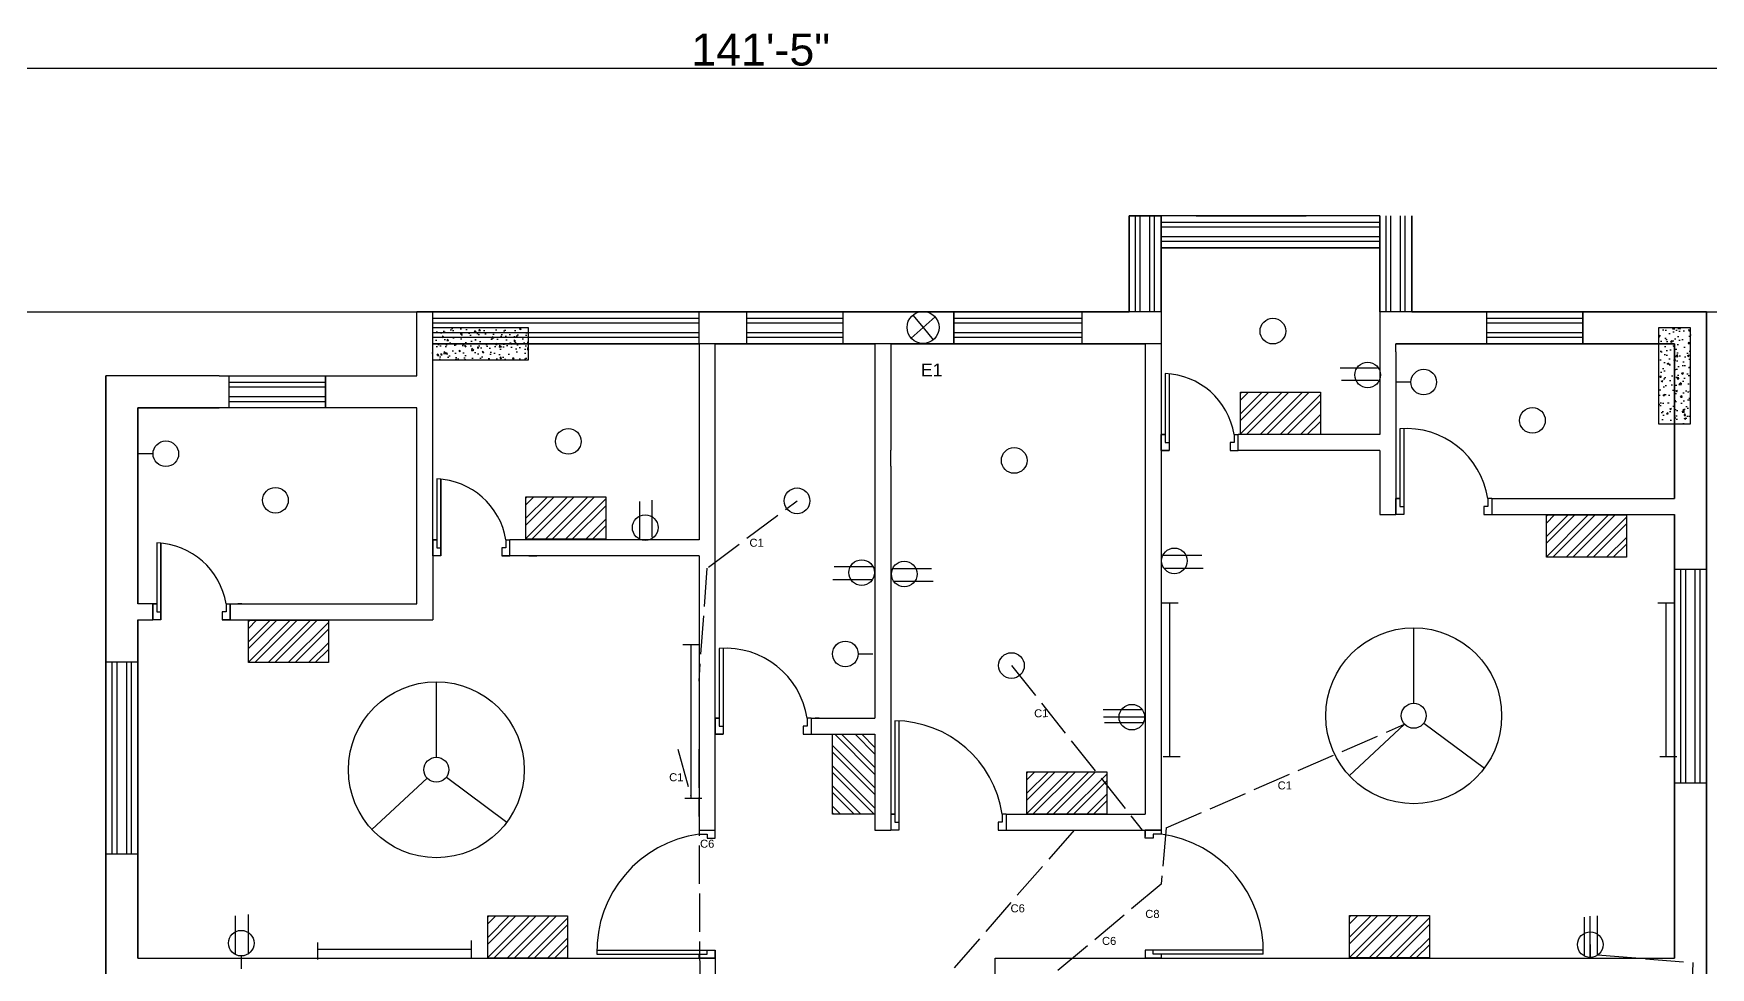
# Model space of a CAD drawing. Header units: millimetres. Extents: x 10978 to 12723, y 1038 to 2531.
# Drawn here: x 11600 to 12124, y 2239 to 2531 of the extents above; entities that cross this region are included whole.
import ezdxf

# ---------------------------------------------------------------- set-up
doc = ezdxf.new("R2010")
doc.units = ezdxf.units.MM
doc.linetypes.add('ACAD_ISO02W100', pattern=[15, 12, -3])
for name, color, linetype in [('doors', 6, 'Continuous'), ('emconduit', 1, 'ACAD_ISO02W100'), ('fittinglablem', 7, 'Continuous'), ('fittings', 7, 'Continuous'), ('windows', 40, 'Continuous')]:
    doc.layers.add(name, color=color, linetype=linetype)
doc.styles.get("Standard").update_dxf_attribs({"font": 'arial.ttf', "height": 4})
doc.dimstyles.new('dim', dxfattribs={"dimtxt": 16, "dimasz": 2.5, "dimexe": 1.25, "dimexo": 0.625, "dimtad": 1, "dimlunit": 4, "dimtxsty": 'Standard', "dimcen": 2.5, "dimadec": 0, "dimazin": 0, "dimtfac": 1, "dimtmove": 0, "dimatfit": 3, "dimfxl": 1, "dimarcsym": 0})

# ---------------------------------------------------------------- blocks, each defined once
blk = doc.blocks.new('*D67')
at = {"color": 0, "lineweight": -2, "transparency": 16777216}
for p, q in [((10978.41, 2444.87), (10978.41, 2521.59)), ((10980.91, 2520.34), (12673.01, 2520.34)), ((12675.51, 2444.87), (12675.51, 2521.59))]:
    blk.add_line(p, q, dxfattribs=at)
at = {"color": 0, "transparency": 16777216}
for points in [[(10980.91, 2520.75), (10980.91, 2519.92), (10978.41, 2520.34)], [(12673.01, 2520.75), (12673.01, 2519.92), (12675.51, 2520.34)]]:
    blk.add_solid(points, dxfattribs=at)
at = {"color": 0, "transparency": 16777216, "insert": (11826.96, 2526.07), "char_height": 4, "attachment_point": 5}
blk.add_mtext('{\\H2.5x;141\'-5"}', dxfattribs=at)

msp = doc.modelspace()

# ---------------------------------------------------------------- hatches: boundary and pattern name
h = msp.add_hatch()
h.set_pattern_fill('AR-CONC', color=256, scale=0.03, angle=-90)
h.set_pattern_definition([(320, (5996.1687, 287.845), (-0.4781726, -5.46554), [0.5715, -6.2865]), (265, (5996.1687, 287.845), (5.7317054, 1.0573026), [0.4572, -5.0292175]), (10.45144, (5996.129, 287.3896), (5.2535326, -4.4082374), [0.4857003, -5.3427073]), (316.1842, (5997.6927, 287.845), (-1.26127, -8.132371), [0.85725, -9.42975]), (6.63556, (5997.5875, 287.167), (7.422784, -7.122124), [0.728551, -8.014068]), (261.18415, (5997.693, 287.845), (7.422784, -7.122124), [0.685799, -7.543792]), (291, (5997.3117, 287.083), (-3.067956, -4.5484317), [0.5715, -6.2865]), (236, (5997.3117, 287.083), (5.525639, -1.854061), [0.4572, -5.0292]), (341.451445, (5997.056, 286.704), (2.457683, -6.4024926), [0.4857003, -5.342698]), (307.5, (5996.1687, 287.845), (2.53665117, -0.0926581), [0, -4.96824, 0, -5.1054, 0, -5.04825]), (277.5, (5996.1687, 287.845), (3.0054172, -2.0045899), [0, -2.91084, 0, -4.85394, 0, -1.92405]), (237.5, (5996.1687, 289.5444), (-0.1718623, -4.06771786), [0, -1.905, 0, -5.9436, 0, -7.8867]), (227.5, (5996.1687, 290.3064), (0.7627947, -4.4438754), [0, -2.4765, 0, -3.94716, 0, -5.6007])])
h.paths.add_polyline_path([(11724.413, 2439.186), (11724.413, 2429.186), (11754.413, 2429.186), (11754.413, 2439.186)])
h = msp.add_hatch()
h.set_pattern_fill('AR-CONC', color=256, scale=0.03)
h.set_pattern_definition([(50, (14258.753, -3318.9968), (5.46554, -0.4781726), [0.5715, -6.2865]), (355, (14258.753, -3318.997), (-1.0573026, 5.7317054), [0.4572, -5.0292175]), (100.45144, (14259.2085, -3319.0366), (4.4082374, 5.2535326), [0.4857003, -5.3427073]), (46.1842, (14258.753, -3317.473), (8.132371, -1.26127), [0.85725, -9.42975]), (96.63556, (14259.431, -3317.578), (7.122124, 7.422784), [0.728551, -8.014068]), (351.18415, (14258.753, -3317.473), (7.122124, 7.422784), [0.685799, -7.543792]), (21, (14259.515, -3317.8538), (4.5484317, -3.067956), [0.5715, -6.2865]), (326, (14259.515, -3317.854), (1.854061, 5.525639), [0.4572, -5.0292]), (71.451445, (14259.894, -3318.1094), (6.4024926, 2.457683), [0.4857003, -5.342698]), (37.5, (14258.753, -3318.9968), (0.0926581, 2.53665117), [0, -4.96824, 0, -5.1054, 0, -5.04825]), (7.5, (14258.753, -3318.9968), (2.0045899, 3.0054172), [0, -2.91084, 0, -4.85394, 0, -1.92405]), (327.5, (14257.0537, -3318.9968), (4.06771786, -0.1718623), [0, -1.905, 0, -5.9436, 0, -7.8867]), (317.5, (14256.2917, -3318.9968), (4.4438754, 0.7627947), [0, -2.4765, 0, -3.94716, 0, -5.6007])])
h.paths.add_polyline_path([(12107.412, 2409.248), (12117.412, 2409.248), (12117.412, 2439.248), (12107.412, 2439.248)])
at = {"layer": 'fittings'}
h = msp.add_hatch(dxfattribs=at)
h.set_pattern_fill('ANSI32', color=256, scale=0.468168)
h.set_pattern_definition([(45, (10596.8418, 1890.0626), (-3.1532, 3.1532), []), (45, (10598.944, 1890.0626), (-3.1532, 3.1532), [])])
h.paths.add_polyline_path([(11976.835, 2419.12), (11976.835, 2405.891), (12001.785, 2405.891), (12001.785, 2419.12)])
h = msp.add_hatch(dxfattribs=at)
h.set_pattern_fill('ANSI32', color=256, scale=0.468168)
h.set_pattern_definition([(45, (10373.5877, 1857.4025), (-3.1532, 3.1532), []), (45, (10375.69, 1857.4025), (-3.1532, 3.1532), [])])
h.paths.add_polyline_path([(11753.58, 2386.459), (11753.58, 2373.231), (11778.531, 2373.231), (11778.531, 2386.459)])
h = msp.add_hatch(dxfattribs=at)
h.set_pattern_fill('ANSI32', color=256, scale=0.468168)
h.set_pattern_definition([(45, (10692.4496, 1851.7207), (-3.1532, 3.1532), []), (45, (10694.5517, 1851.7207), (-3.1532, 3.1532), [])])
h.paths.add_polyline_path([(12072.442, 2380.778), (12072.442, 2367.549), (12097.393, 2367.549), (12097.393, 2380.778)])
h = msp.add_hatch(dxfattribs=at)
h.set_pattern_fill('ANSI32', color=256, scale=0.468168)
h.set_pattern_definition([(45, (10286.975, 1818.8), (-3.1532, 3.1532), []), (45, (10289.077, 1818.8), (-3.1532, 3.1532), [])])
h.paths.add_polyline_path([(11666.968, 2347.857), (11666.968, 2334.629), (11691.918, 2334.629), (11691.918, 2347.857)])
h = msp.add_hatch(dxfattribs=at)
h.set_pattern_fill('ANSI32', color=256, scale=0.468168, angle=90)
h.set_pattern_definition([(135, (12378.4537, 907.31), (-3.1532, -3.1532), []), (135, (12378.4537, 909.4123), (-3.1532, -3.1532), [])])
h.paths.add_polyline_path([(11849.397, 2287.303), (11862.625, 2287.303), (11862.625, 2312.253), (11849.397, 2312.253)])
h = msp.add_hatch(dxfattribs=at)
h.set_pattern_fill('ANSI32', color=256, scale=0.468168)
h.set_pattern_definition([(45, (10530.107, 1771.4905), (-3.1532, 3.1532), []), (45, (10532.209, 1771.4905), (-3.1532, 3.1532), [])])
h.paths.add_polyline_path([(11910.1, 2300.547), (11910.1, 2287.319), (11935.05, 2287.319), (11935.05, 2300.547)])
h = msp.add_hatch(dxfattribs=at)
h.set_pattern_fill('ANSI32', color=256, scale=0.468168)
h.set_pattern_definition([(45, (10361.679, 1726.477), (-3.1532, 3.1532), []), (45, (10363.781, 1726.477), (-3.1532, 3.1532), [])])
h.paths.add_polyline_path([(11741.672, 2255.534), (11741.672, 2242.306), (11766.622, 2242.306), (11766.622, 2255.534)])
h = msp.add_hatch(dxfattribs=at)
h.set_pattern_fill('ANSI32', color=256, scale=0.468168)
h.set_pattern_definition([(45, (10630.923, 1726.55), (-3.1532, 3.1532), []), (45, (10633.025, 1726.55), (-3.1532, 3.1532), [])])
h.paths.add_polyline_path([(12010.916, 2255.607), (12010.916, 2242.379), (12035.866, 2242.379), (12035.866, 2255.607)])

# ---------------------------------------------------------------- linework, layer by layer
for p, q in [((11952.013, 2474.248), (11942.013, 2474.248)), ((11942.013, 2464.248), (11942.013, 2474.248)), ((11952.013, 2474.248), (11942.013, 2474.248)), ((11952.013, 2444.248), (11952.013, 2474.248)), ((12030.319, 2444.248), (12030.319, 2474.248)), ((11942.013, 2444.248), (11942.013, 2464.248)), ((11942.013, 2444.248), (11942.013, 2464.248)), ((11952.013, 2444.248), (11952.013, 2464.248)), ((12020.319, 2444.248), (12020.319, 2464.248)), ((11381.319, 2444.248), (11942.013, 2444.248)), ((11719.504, 2424.248), (11719.504, 2444.248)), ((11724.504, 2444.248), (11719.504, 2444.248)), ((11952.013, 2444.248), (11952.013, 2431.748)), ((12020.319, 2444.248), (12020.319, 2434.248)), ((12030.319, 2444.248), (12675.505, 2444.248)), ((12122.412, 2444.248), (12030.319, 2444.248)), ((12122.412, 2444.248), (12030.319, 2444.248)), ((11724.504, 2372.982), (11724.504, 2434.248)), ((11724.504, 2434.248), (11807.717, 2434.248)), ((11807.717, 2434.248), (11807.717, 2372.982)), ((11862.625, 2434.248), (11812.717, 2434.248)), ((11812.717, 2367.982), (11812.717, 2434.248)), ((11862.625, 2434.248), (11862.625, 2317.253)), ((11862.625, 2434.248), (11862.625, 2317.253)), ((11947.013, 2434.248), (11867.625, 2434.248)), ((11867.625, 2434.248), (11867.625, 2401.009)), ((12112.412, 2434.248), (12025.319, 2434.248)), ((12025.319, 2431.748), (12025.319, 2434.248)), ((12112.412, 2434.248), (12112.412, 2385.895)), ((12112.412, 2434.248), (12112.412, 2385.895)), ((11657.778, 2424.248), (11622.412, 2424.248)), ((11657.778, 2424.248), (11692.113, 2424.248)), ((11692.113, 2424.248), (11719.504, 2424.248)), ((11632.412, 2414.248), (11632.412, 2352.982)), ((11719.504, 2414.248), (11632.412, 2414.248)), ((11632.412, 2414.248), (11657.778, 2414.248)), ((11719.504, 2352.982), (11719.504, 2414.248)), ((12020.319, 2405.895), (11976.1, 2405.895)), ((11976.1, 2400.895), (11976.1, 2405.895)), ((11867.625, 2396.009), (11867.625, 2401.009)), ((11867.625, 2396.009), (11867.625, 2401.009)), ((12020.319, 2400.895), (11976.1, 2400.895)), ((12020.319, 2400.895), (12020.319, 2380.895)), ((11867.625, 2396.009), (11867.625, 2312.253)), ((11867.625, 2396.009), (11867.625, 2312.253)), ((12025.319, 2385.895), (12025.319, 2380.895)), ((12055.339, 2385.895), (12112.412, 2385.895)), ((12055.339, 2385.895), (12055.339, 2380.895)), ((12020.319, 2380.895), (12025.319, 2380.895)), ((12055.339, 2380.895), (12112.412, 2380.895)), ((12112.412, 2380.895), (12112.412, 2242.305)), ((12112.412, 2380.895), (12112.412, 2242.305)), ((11724.504, 2372.982), (11724.504, 2367.982)), ((11724.504, 2367.982), (11724.504, 2347.982)), ((11807.717, 2372.982), (11748.591, 2372.982)), ((11748.591, 2367.982), (11748.591, 2372.982)), ((11807.717, 2367.982), (11748.591, 2367.982)), ((11754.505, 2367.982), (11757.005, 2367.982)), ((11757.005, 2372.982), (11755.755, 2372.982)), ((11807.717, 2367.982), (11807.717, 2282.324)), ((11807.717, 2367.982), (11807.717, 2282.324)), ((11812.717, 2317.253), (11812.717, 2367.982)), ((11812.717, 2317.253), (11812.717, 2367.982)), ((11637.094, 2352.982), (11632.412, 2352.982)), ((11637.094, 2352.982), (11637.094, 2347.982)), ((11661.181, 2352.982), (11719.504, 2352.982)), ((11661.181, 2352.982), (11661.181, 2347.982)), ((11664.913, 2352.982), (11663.663, 2352.982)), ((11685.62, 2353.074), (11685.62, 2353.057)), ((11632.412, 2347.982), (11632.412, 2242.305)), ((11632.412, 2347.982), (11637.094, 2347.982)), ((11661.181, 2347.982), (11719.504, 2347.982)), ((11661.181, 2347.982), (11724.504, 2347.982)), ((11662.413, 2347.982), (11664.913, 2347.982)), ((11812.717, 2317.253), (11812.717, 2312.253)), ((11842.736, 2317.253), (11862.625, 2317.253)), ((11842.736, 2317.253), (11842.736, 2312.253)), ((11845.218, 2317.253), (11843.968, 2317.253)), ((11845.218, 2317.253), (11843.968, 2317.253)), ((11812.717, 2282.324), (11812.717, 2312.253)), ((11812.717, 2282.324), (11812.717, 2312.253)), ((11842.718, 2312.253), (11845.218, 2312.253)), ((11842.718, 2312.253), (11845.218, 2312.253)), ((11842.736, 2312.253), (11862.625, 2312.253)), ((11842.736, 2312.253), (11862.625, 2312.253)), ((11862.625, 2312.253), (11862.625, 2282.319)), ((11862.625, 2312.253), (11862.625, 2282.319)), ((11867.625, 2312.253), (11867.625, 2282.319)), ((11867.625, 2287.319), (11867.625, 2282.319)), ((11903.645, 2287.319), (11947.013, 2287.319)), ((11903.645, 2287.319), (11947.013, 2287.319)), ((11903.645, 2287.319), (11903.645, 2282.319)), ((11807.717, 2282.324), (11812.717, 2282.324)), ((11862.625, 2282.319), (11867.625, 2282.319)), ((11862.625, 2282.319), (11867.625, 2282.319)), ((11903.645, 2282.319), (11947.013, 2282.319)), ((11903.645, 2282.319), (11947.013, 2282.319)), ((11947.013, 2282.319), (11952.013, 2282.319)), ((11632.412, 2242.305), (11719.504, 2242.305)), ((11719.504, 2242.305), (11807.717, 2242.305)), ((11812.717, 2242.305), (11807.717, 2242.305)), ((11812.717, 2242.305), (11812.717, 2237.305)), ((11900.214, 2242.305), (11947.013, 2242.305)), ((11900.214, 2237.305), (11900.214, 2242.305)), ((11952.013, 2242.305), (11947.013, 2242.305)), ((11952.013, 2242.305), (12112.412, 2242.305)), ((11900.214, 2239.805), (11900.214, 2239.805))]:
    msp.add_line(p, q)
for points in [[(11719.504, 2444.248), (11942.013, 2444.248)], [(11942.013, 2444.248), (11719.504, 2444.248)], [(11942.013, 2444.248), (11719.504, 2444.248)], [(11942.013, 2444.248), (11719.504, 2444.248)], [(11942.013, 2444.248), (11724.504, 2444.248)], [(11942.013, 2444.248), (11724.504, 2444.248)], [(11942.013, 2444.248), (11724.504, 2444.248)], [(11942.013, 2444.248), (11724.504, 2444.248)], [(12030.319, 2444.248), (12122.412, 2444.248), (12122.412, 2064.265), (11752.412, 2064.265)], [(11752.412, 2064.265), (12122.412, 2064.265), (12122.412, 2444.248), (12030.319, 2444.248)], [(11752.412, 2064.265), (12122.412, 2064.265), (12122.412, 2444.248), (12030.319, 2444.248)], [(11752.412, 2064.265), (12122.412, 2064.265), (12122.412, 2444.248), (12030.319, 2444.248)], [(12030.319, 2444.248), (12122.412, 2444.248), (12122.412, 2064.265), (11752.412, 2064.265)], [(11752.412, 2064.265), (12122.412, 2064.265), (12122.412, 2444.248), (12030.319, 2444.248)], [(11752.412, 2064.265), (12122.412, 2064.265), (12122.412, 2444.248), (12030.319, 2444.248)], [(11752.412, 2064.265), (12122.412, 2064.265), (12122.412, 2444.248), (12030.319, 2444.248)], [(12030.319, 2444.248), (12122.412, 2444.248), (12122.412, 2064.265), (11752.412, 2064.265)], [(11752.412, 2064.265), (12122.412, 2064.265), (12122.412, 2444.248), (12030.319, 2444.248)], [(11752.412, 2064.265), (12122.412, 2064.265), (12122.412, 2444.248), (12030.319, 2444.248)], [(11752.412, 2064.265), (12122.412, 2064.265), (12122.412, 2444.248), (12030.319, 2444.248)], [(12030.319, 2444.248), (12122.412, 2444.248), (12122.412, 2064.265), (11752.412, 2064.265)], [(11752.412, 2064.265), (12122.412, 2064.265), (12122.412, 2444.248), (12030.319, 2444.248)], [(11752.412, 2064.265), (12122.412, 2064.265), (12122.412, 2444.248), (12030.319, 2444.248)], [(11752.412, 2064.265), (12122.412, 2064.265), (12122.412, 2444.248), (12030.319, 2444.248)], [(12122.412, 2314.265), (12122.412, 2444.248), (12030.319, 2444.248)], [(12122.412, 2314.265), (12122.412, 2444.248), (12030.319, 2444.248)], [(11952.013, 2434.248), (11754.413, 2434.248)], [(11862.625, 2434.248), (11812.717, 2434.248)], [(11812.717, 2434.248), (11862.625, 2434.248)], [(11862.625, 2434.248), (11812.717, 2434.248)], [(11947.013, 2434.248), (11867.625, 2434.248)], [(11867.625, 2434.248), (11947.013, 2434.248)], [(11947.013, 2434.248), (11867.625, 2434.248)], [(11947.013, 2434.248), (11947.013, 2396.009)], [(11952.013, 2431.748), (11952.013, 2380.895)], [(12020.319, 2434.248), (12020.319, 2405.895)], [(12112.412, 2385.895), (12112.412, 2434.248), (12025.319, 2434.248)], [(12025.319, 2434.248), (12112.412, 2434.248), (12112.412, 2385.895)], [(12112.412, 2385.895), (12112.412, 2434.248), (12025.319, 2434.248)], [(12112.412, 2385.895), (12112.412, 2434.248), (12025.319, 2434.248)], [(12112.412, 2385.895), (12112.412, 2434.248), (12025.319, 2434.248)], [(12025.319, 2431.748), (12025.319, 2380.895)], [(11622.412, 2424.248), (11622.412, 2183.901)], [(11622.412, 2424.248), (11622.412, 2183.901)], [(11622.412, 2424.248), (11622.412, 2183.901)], [(11622.412, 2424.248), (11622.412, 2183.901)], [(11622.412, 2424.248), (11622.412, 2183.901)], [(11622.412, 2424.248), (11622.412, 2183.901)], [(11622.412, 2424.248), (11622.412, 2183.901)], [(11622.412, 2424.248), (11622.412, 2183.901)], [(11622.412, 2424.248), (11622.412, 2183.901)], [(11622.412, 2424.248), (11622.412, 2183.901)], [(11622.412, 2424.248), (11622.412, 2183.901)], [(11622.412, 2424.248), (11622.412, 2183.901)], [(11622.412, 2424.248), (11622.412, 2183.901)], [(11622.412, 2424.248), (11622.412, 2183.901)], [(11622.412, 2424.248), (11622.412, 2183.901)], [(11622.412, 2424.248), (11622.412, 2183.901)], [(11622.412, 2183.901), (11622.412, 2424.248)], [(11622.412, 2183.901), (11622.412, 2424.248)], [(11622.412, 2183.901), (11622.412, 2424.248)], [(11622.412, 2183.901), (11622.412, 2424.248)], [(11622.412, 2183.901), (11622.412, 2424.248)], [(11622.412, 2183.901), (11622.412, 2424.248)], [(11622.412, 2183.901), (11622.412, 2424.248)], [(11622.412, 2183.901), (11622.412, 2424.248)], [(11632.412, 2414.248), (11632.412, 2352.982)], [(11632.412, 2352.982), (11632.412, 2414.248)], [(11632.412, 2414.248), (11632.412, 2352.982)], [(11947.013, 2396.009), (11947.013, 2287.319)], [(11947.013, 2396.009), (11947.013, 2287.319)], [(11952.013, 2380.895), (11952.013, 2282.319)], [(11952.013, 2380.895), (11952.013, 2282.319)], [(12112.412, 2242.305), (12112.412, 2380.895)], [(12112.412, 2380.895), (12112.412, 2242.305)], [(12112.412, 2242.305), (12112.412, 2380.895)], [(11632.412, 2347.982), (11632.412, 2242.305)], [(11632.412, 2242.305), (11632.412, 2347.982)], [(11632.412, 2347.982), (11632.412, 2242.305)]]:
    msp.add_lwpolyline(points)
for points in [[(11724.413, 2439.186), (11724.413, 2429.186), (11754.413, 2429.186), (11754.413, 2439.186)], [(12107.412, 2409.248), (12117.412, 2409.248), (12117.412, 2439.248), (12107.412, 2439.248)]]:
    msp.add_lwpolyline(points, close=True)
at = {"layer": 'doors', "color": 215, "true_color": 0xa953a0}
for p, q in [((11953.263, 2424.95), (11953.263, 2403.395)), ((11953.263, 2424.95), (11953.263, 2403.395)), ((11954.513, 2424.869), (11954.513, 2400.895)), ((11954.513, 2424.852), (11954.513, 2400.895)), ((11953.263, 2405.895), (11952.013, 2405.895)), ((11974.85, 2405.895), (11976.1, 2405.895)), ((11974.85, 2405.895), (11974.85, 2403.395)), ((11976.1, 2400.895), (11976.1, 2405.895)), ((12026.569, 2407.707), (12026.569, 2383.395)), ((12026.569, 2404.95), (12026.569, 2383.395)), ((12027.819, 2407.772), (12027.819, 2380.895)), ((12027.819, 2404.852), (12027.819, 2380.895)), ((11952.013, 2400.895), (11954.513, 2400.895)), ((11954.513, 2400.895), (11952.013, 2400.895)), ((11952.013, 2400.895), (11954.513, 2400.895)), ((11953.263, 2403.395), (11954.513, 2403.395)), ((11953.263, 2403.395), (11954.513, 2403.395)), ((11973.6, 2403.395), (11973.6, 2400.895)), ((11974.85, 2403.395), (11973.6, 2403.395)), ((11973.6, 2400.895), (11976.1, 2400.895)), ((11973.6, 2400.895), (11976.1, 2400.895)), ((11727.004, 2391.955), (11725.754, 2392.036)), ((11725.754, 2392.036), (11725.754, 2372.982)), ((11727.004, 2367.982), (11727.004, 2391.955)), ((12025.319, 2385.895), (12026.569, 2385.895)), ((12026.569, 2385.895), (12025.319, 2385.895)), ((12025.319, 2380.895), (12025.319, 2385.895)), ((12025.319, 2385.895), (12025.319, 2380.895)), ((12054.089, 2385.895), (12054.089, 2383.395)), ((12055.339, 2385.895), (12054.089, 2385.895)), ((12054.089, 2385.895), (12054.089, 2383.395)), ((12055.339, 2385.895), (12055.339, 2380.895)), ((12027.819, 2380.895), (12025.319, 2380.895)), ((12026.569, 2383.395), (12027.819, 2383.395)), ((12026.569, 2383.395), (12027.819, 2383.395)), ((12052.839, 2383.395), (12052.839, 2380.895)), ((12054.089, 2383.395), (12052.839, 2383.395)), ((12052.839, 2383.395), (12052.839, 2380.895)), ((12052.839, 2380.895), (12055.339, 2380.895)), ((11639.594, 2371.955), (11638.344, 2372.036)), ((11638.344, 2372.036), (11638.344, 2352.982)), ((11639.594, 2347.982), (11639.594, 2371.955)), ((11724.504, 2367.982), (11724.504, 2372.982)), ((11724.504, 2372.982), (11725.754, 2372.982)), ((11727.004, 2367.982), (11724.504, 2367.982)), ((11725.754, 2372.982), (11725.754, 2370.482)), ((11725.754, 2370.482), (11727.004, 2370.482)), ((11727.004, 2370.482), (11727.004, 2367.982)), ((11746.091, 2370.482), (11746.091, 2367.982)), ((11747.341, 2370.482), (11746.091, 2370.482)), ((11746.091, 2367.982), (11748.591, 2367.982)), ((11747.341, 2372.982), (11748.591, 2372.982)), ((11747.341, 2372.982), (11747.341, 2370.482)), ((11748.591, 2367.982), (11748.591, 2372.982)), ((11637.094, 2347.982), (11637.094, 2352.982)), ((11637.094, 2352.982), (11638.344, 2352.982)), ((11638.344, 2352.982), (11638.344, 2350.482)), ((11659.931, 2352.982), (11661.181, 2352.982)), ((11659.931, 2352.982), (11659.931, 2350.482)), ((11661.181, 2347.982), (11661.181, 2352.982)), ((11639.594, 2347.982), (11637.094, 2347.982)), ((11638.344, 2350.482), (11639.594, 2350.482)), ((11639.594, 2350.482), (11639.594, 2347.982)), ((11658.681, 2350.482), (11658.681, 2347.982)), ((11659.931, 2350.482), (11658.681, 2350.482)), ((11658.681, 2347.982), (11661.181, 2347.982)), ((11813.967, 2339.065), (11813.967, 2314.753)), ((11813.967, 2339.065), (11813.967, 2314.753)), ((11815.217, 2339.131), (11815.217, 2312.253)), ((11815.217, 2339.131), (11815.217, 2312.253)), ((11812.717, 2317.253), (11812.717, 2312.253)), ((11812.717, 2317.253), (11812.717, 2312.253)), ((11841.486, 2317.253), (11841.486, 2314.753)), ((11842.736, 2317.253), (11841.486, 2317.253)), ((11841.486, 2317.253), (11841.486, 2314.753)), ((11841.486, 2317.253), (11841.486, 2314.753)), ((11841.486, 2317.253), (11841.486, 2314.753)), ((11842.736, 2317.253), (11842.736, 2312.253)), ((11842.736, 2317.253), (11842.736, 2312.253)), ((11868.875, 2316.482), (11868.875, 2284.819)), ((11868.875, 2316.482), (11868.875, 2284.819)), ((11870.125, 2316.446), (11870.125, 2282.319)), ((11870.125, 2316.446), (11870.125, 2282.319)), ((11815.217, 2312.253), (11812.717, 2312.253)), ((11815.217, 2312.253), (11812.717, 2312.253)), ((11813.967, 2314.753), (11815.217, 2314.753)), ((11813.967, 2314.753), (11815.217, 2314.753)), ((11813.967, 2314.753), (11815.217, 2314.753)), ((11813.967, 2314.753), (11815.217, 2314.753)), ((11813.967, 2314.753), (11815.217, 2314.753)), ((11813.967, 2314.753), (11815.217, 2314.753)), ((11840.236, 2314.753), (11840.236, 2312.253)), ((11841.486, 2314.753), (11840.236, 2314.753)), ((11840.236, 2314.753), (11840.236, 2312.253)), ((11840.236, 2314.753), (11840.236, 2312.253)), ((11841.486, 2314.753), (11840.236, 2314.753)), ((11840.236, 2314.753), (11840.236, 2312.253)), ((11840.236, 2312.253), (11842.736, 2312.253)), ((11867.625, 2287.319), (11867.625, 2282.319)), ((11867.625, 2287.319), (11867.625, 2282.319)), ((11868.875, 2284.819), (11870.125, 2284.819)), ((11868.875, 2284.819), (11870.125, 2284.819)), ((11901.145, 2284.819), (11901.145, 2282.319)), ((11902.395, 2284.819), (11901.145, 2284.819)), ((11901.145, 2284.819), (11901.145, 2282.319)), ((11901.145, 2284.819), (11901.145, 2282.319)), ((11902.395, 2284.819), (11901.145, 2284.819)), ((11901.145, 2284.819), (11901.145, 2282.319)), ((11902.395, 2287.319), (11902.395, 2284.819)), ((11903.645, 2287.319), (11902.395, 2287.319)), ((11902.395, 2287.319), (11902.395, 2284.819)), ((11902.395, 2287.319), (11902.395, 2284.819)), ((11903.645, 2287.319), (11902.395, 2287.319)), ((11902.395, 2287.319), (11902.395, 2284.819)), ((11903.645, 2287.319), (11903.645, 2282.319)), ((11903.645, 2287.319), (11903.645, 2282.319)), ((11807.717, 2282.324), (11807.717, 2281.074)), ((11807.717, 2282.324), (11812.717, 2282.324)), ((11807.717, 2282.324), (11807.717, 2281.074)), ((11807.717, 2282.324), (11812.717, 2282.324)), ((11807.717, 2281.074), (11810.217, 2281.074)), ((11807.717, 2281.074), (11810.217, 2281.074)), ((11810.217, 2281.074), (11810.217, 2279.824)), ((11810.217, 2281.074), (11810.217, 2279.824)), ((11810.217, 2279.824), (11812.717, 2279.824)), ((11810.217, 2279.824), (11812.717, 2279.824)), ((11812.717, 2279.824), (11812.717, 2282.324)), ((11812.717, 2279.824), (11812.717, 2282.324)), ((11870.125, 2282.319), (11867.625, 2282.319)), ((11870.125, 2282.319), (11867.625, 2282.319)), ((11901.145, 2282.319), (11903.645, 2282.319)), ((11901.145, 2282.319), (11903.645, 2282.319)), ((11952.013, 2282.324), (11947.013, 2282.324)), ((11947.013, 2279.824), (11947.013, 2282.324)), ((11952.013, 2282.324), (11947.013, 2282.324)), ((11947.013, 2279.824), (11947.013, 2282.324)), ((11949.513, 2279.824), (11947.013, 2279.824)), ((11949.513, 2279.824), (11947.013, 2279.824)), ((11952.013, 2281.074), (11949.513, 2281.074)), ((11949.513, 2281.074), (11949.513, 2279.824)), ((11952.013, 2281.074), (11949.513, 2281.074)), ((11949.513, 2281.074), (11949.513, 2279.824)), ((11952.013, 2282.324), (11952.013, 2281.074)), ((11952.013, 2282.324), (11952.013, 2281.074)), ((11775.77, 2243.555), (11810.217, 2243.555)), ((11775.793, 2244.805), (11812.717, 2244.805)), ((11783.965, 2244.805), (11812.717, 2244.805)), ((11784.002, 2243.555), (11810.217, 2243.555)), ((11807.717, 2242.305), (11812.717, 2242.305)), ((11810.217, 2243.555), (11810.217, 2244.805)), ((11810.217, 2243.555), (11810.217, 2244.805)), ((11812.717, 2244.805), (11812.717, 2242.305)), ((11975.764, 2244.805), (11947.013, 2244.805)), ((11983.937, 2244.805), (11947.013, 2244.805)), ((11947.013, 2244.805), (11947.013, 2242.305)), ((11952.013, 2242.305), (11947.013, 2242.305)), ((11949.513, 2243.555), (11949.513, 2244.805)), ((11949.513, 2243.555), (11949.513, 2244.805)), ((11975.728, 2243.555), (11949.513, 2243.555)), ((11983.959, 2243.555), (11949.513, 2243.555))]:
    msp.add_line(p, q, dxfattribs=at)
at = {"layer": 'doors'}
for p, q in [((11952.013, 2405.895), (11953.263, 2405.895)), ((11952.013, 2400.895), (11952.013, 2405.895)), ((11952.013, 2405.895), (11953.263, 2405.895)), ((11952.013, 2400.895), (11952.013, 2405.895)), ((11725.754, 2392.036), (11725.754, 2370.482)), ((11725.754, 2392.036), (11725.754, 2370.482)), ((11727.004, 2391.955), (11727.004, 2367.982)), ((11727.004, 2391.938), (11727.004, 2367.982)), ((11638.344, 2372.036), (11638.344, 2350.482)), ((11638.344, 2372.036), (11638.344, 2350.482)), ((11639.594, 2371.955), (11639.594, 2347.982)), ((11639.594, 2371.938), (11639.594, 2347.982)), ((11724.504, 2372.982), (11725.754, 2372.982)), ((11724.504, 2367.982), (11724.504, 2372.982)), ((11724.504, 2372.982), (11725.754, 2372.982)), ((11725.754, 2372.982), (11724.504, 2372.982)), ((11724.504, 2367.982), (11724.504, 2372.982)), ((11725.754, 2370.482), (11727.004, 2370.482)), ((11725.754, 2370.482), (11727.004, 2370.482)), ((11748.591, 2367.982), (11746.091, 2367.982)), ((11637.094, 2352.982), (11638.344, 2352.982)), ((11637.094, 2347.982), (11637.094, 2352.982)), ((11637.094, 2352.982), (11638.344, 2352.982)), ((11638.344, 2352.982), (11637.094, 2352.982)), ((11637.094, 2347.982), (11637.094, 2352.982)), ((11638.344, 2350.482), (11639.594, 2350.482)), ((11638.344, 2350.482), (11639.594, 2350.482)), ((11661.181, 2347.982), (11658.681, 2347.982)), ((11813.967, 2336.308), (11813.967, 2314.753)), ((11813.967, 2336.308), (11813.967, 2314.753)), ((11813.967, 2336.308), (11813.967, 2314.753)), ((11813.967, 2336.308), (11813.967, 2314.753)), ((11815.217, 2336.227), (11815.217, 2312.253)), ((11815.217, 2336.227), (11815.217, 2312.253)), ((11815.217, 2336.21), (11815.217, 2312.253)), ((11815.217, 2336.21), (11815.217, 2312.253)), ((11812.717, 2317.253), (11813.967, 2317.253)), ((11812.717, 2312.253), (11812.717, 2317.253)), ((11812.717, 2317.253), (11813.967, 2317.253)), ((11813.967, 2317.253), (11812.717, 2317.253)), ((11812.717, 2312.253), (11812.717, 2317.253)), ((11812.717, 2317.253), (11813.967, 2317.253)), ((11812.717, 2312.253), (11812.717, 2317.253)), ((11812.717, 2317.253), (11813.967, 2317.253)), ((11813.967, 2317.253), (11812.717, 2317.253)), ((11812.717, 2312.253), (11812.717, 2317.253)), ((11812.717, 2312.253), (11815.217, 2312.253)), ((11815.217, 2312.253), (11812.717, 2312.253)), ((11812.717, 2312.253), (11815.217, 2312.253)), ((11812.717, 2312.253), (11815.217, 2312.253)), ((11815.217, 2312.253), (11812.717, 2312.253)), ((11812.717, 2312.253), (11815.217, 2312.253)), ((11867.625, 2287.319), (11868.875, 2287.319)), ((11867.625, 2287.319), (11868.875, 2287.319)), ((11807.717, 2243.555), (11807.717, 2242.305)), ((11807.717, 2242.305), (11807.717, 2243.555)), ((11812.717, 2242.305), (11807.717, 2242.305)), ((11812.717, 2242.305), (11812.717, 2244.805)), ((11812.717, 2244.805), (11812.717, 2242.305)), ((11947.013, 2244.805), (11947.013, 2242.305)), ((11947.013, 2242.305), (11952.013, 2242.305))]:
    msp.add_line(p, q, dxfattribs=at)
at = {"layer": 'doors', "color": 215, "true_color": 0xa953a0}
for points in [[(12026.569, 2385.895), (12025.319, 2385.895)], [(11813.967, 2317.253), (11812.717, 2317.253)], [(11813.967, 2317.253), (11812.717, 2317.253)], [(11868.875, 2287.319), (11867.625, 2287.319)], [(11868.875, 2287.319), (11867.625, 2287.319)], [(11947.013, 2282.324), (11947.013, 2280.379)], [(11947.013, 2282.324), (11947.013, 2280.379)], [(11807.717, 2243.555), (11807.717, 2242.305)], [(11952.013, 2243.555), (11952.013, 2242.305)], [(11952.013, 2243.555), (11952.013, 2242.305)]]:
    msp.add_lwpolyline(points, dxfattribs=at)
at = {"layer": 'doors'}
msp.add_lwpolyline([(11947.013, 2244.805), (11947.013, 2242.305)], dxfattribs=at)
at = {"layer": 'doors', "color": 215, "true_color": 0xa953a0}
for centre, radius, start, end in [((11952.416, 2402.236), 22.73, 9.26547, 87.86572), ((12028.546, 2381.934), 25.849, 8.81558, 94.38491), ((11724.907, 2369.322), 22.73, 9.26547, 87.86572), ((11637.498, 2349.322), 22.73, 9.26547, 87.86572), ((11815.943, 2313.292), 25.849, 8.81558, 94.38491), ((11815.943, 2313.292), 25.849, 8.81558, 94.38491), ((11868.52, 2282.23), 34.254, 8.54476, 89.40715), ((11868.52, 2282.23), 34.254, 8.54476, 89.40715), ((11812.778, 2244.404), 37.018, 97.8589, 181.31498), ((11946.951, 2244.404), 37.018, 358.68502, 82.1411)]:
    msp.add_arc(centre, radius, start, end, dxfattribs=at)
at = {"layer": 'emconduit'}
for p, q in [((11810.647, 2364.482), (11838.316, 2385.175)), ((11810.107, 2364.169), (11807.591, 2328.867)), ((11905.288, 2333.733), (11946.161, 2282.314)), ((11946.795, 2317.6), (11946.795, 2317.6)), ((11953.608, 2283.012), (12028.085, 2315.373)), ((11801.051, 2307.561), (11805.274, 2292.276)), ((11807.591, 2307.561), (11808.053, 2206.394)), ((11924.855, 2282.314), (11795.501, 2134)), ((11953.608, 2283.012), (11952.013, 2265.418)), ((11952.013, 2265.418), (11794.886, 2133.945)), ((11664.686, 2242.896), (11664.686, 2239.039)), ((12088.345, 2243.361), (12118.139, 2240.978)), ((12118.139, 2240.978), (12112.412, 2074.265))]:
    msp.add_line(p, q, dxfattribs=at)
at = {"layer": 'fittings'}
for p, q in [((11881.417, 2442.656), (11873.921, 2436.038)), ((11874.473, 2443.192), (11877.669, 2439.347)), ((11877.669, 2439.347), (11880.865, 2435.502)), ((12019.591, 2426.637), (12007.993, 2426.637)), ((12019.866, 2422.808), (12008.4, 2422.808)), ((12030.078, 2422.275), (12025.45, 2422.275)), ((11637.133, 2399.876), (11632.505, 2399.876)), ((11789.19, 2373.504), (11789.19, 2384.97)), ((11793.019, 2373.78), (11793.019, 2385.378)), ((11952.714, 2368.193), (11964.76, 2368.193)), ((11861.955, 2364.526), (11849.909, 2364.526)), ((11868.313, 2364.084), (11880.358, 2364.084)), ((11953.004, 2364.17), (11965.188, 2364.17)), ((11861.665, 2360.504), (11849.481, 2360.504)), ((11868.603, 2360.062), (11880.787, 2360.062)), ((11952.091, 2353.322), (11957.398, 2353.322)), ((11954.745, 2344.976), (11954.745, 2353.322)), ((11954.745, 2305.322), (11954.745, 2353.322)), ((12107.189, 2353.322), (12112.497, 2353.322)), ((12109.843, 2344.976), (12109.843, 2353.322)), ((12109.843, 2305.322), (12109.843, 2353.322)), ((11954.745, 2305.322), (11954.745, 2344.976)), ((12030.944, 2321.933), (12030.944, 2345.503)), ((12109.843, 2305.322), (12109.843, 2344.976)), ((11802.621, 2340.276), (11807.928, 2340.276)), ((11805.274, 2331.93), (11805.274, 2340.276)), ((11805.274, 2292.276), (11805.274, 2340.276)), ((11857.397, 2337.349), (11862.025, 2337.349)), ((11805.274, 2292.276), (11805.274, 2331.93)), ((11725.628, 2305.089), (11725.628, 2328.66)), ((11946.079, 2319.851), (11933.895, 2319.851)), ((11946.795, 2317.6), (11934.047, 2317.6)), ((11946.369, 2315.829), (11934.324, 2315.829)), ((12028.085, 2315.373), (12010.82, 2299.327)), ((12034.079, 2315.706), (12053.014, 2301.669)), ((11952.688, 2305.322), (11957.996, 2305.322)), ((12107.787, 2305.322), (12113.094, 2305.322)), ((11722.77, 2298.53), (11705.505, 2282.484)), ((11728.763, 2298.863), (11747.698, 2284.826)), ((11803.218, 2292.276), (11808.526, 2292.276)), ((11662.904, 2243.538), (11662.904, 2255.583)), ((11666.927, 2243.828), (11666.927, 2256.012)), ((12084.323, 2243.071), (12084.323, 2255.117)), ((12086.094, 2242.646), (12086.094, 2255.393)), ((12088.345, 2243.361), (12088.345, 2255.545)), ((11736.507, 2247.806), (11736.507, 2242.499)), ((11688.507, 2247.209), (11688.507, 2241.902)), ((11688.507, 2245.153), (11728.161, 2245.153)), ((11688.507, 2245.153), (11736.507, 2245.153)), ((11728.161, 2245.153), (11736.507, 2245.153)), ((12086.094, 2246.545), (12086.094, 2242.646))]:
    msp.add_line(p, q, dxfattribs=at)
for points in [[(11976.835, 2419.12), (12001.785, 2419.12), (12001.785, 2405.891), (11976.835, 2405.891)], [(11753.58, 2386.459), (11778.531, 2386.459), (11778.531, 2373.231), (11753.58, 2373.231)], [(12072.442, 2380.778), (12097.393, 2380.778), (12097.393, 2367.549), (12072.442, 2367.549)], [(11666.968, 2347.857), (11691.918, 2347.857), (11691.918, 2334.629), (11666.968, 2334.629)], [(11849.397, 2287.303), (11849.397, 2312.253), (11862.625, 2312.253), (11862.625, 2287.303)], [(11910.1, 2300.547), (11935.05, 2300.547), (11935.05, 2287.319), (11910.1, 2287.319)], [(11741.672, 2255.534), (11766.622, 2255.534), (11766.622, 2242.306), (11741.672, 2242.306)], [(12010.916, 2255.607), (12035.866, 2255.607), (12035.866, 2242.379), (12010.916, 2242.379)]]:
    msp.add_lwpolyline(points, close=True, dxfattribs=at)
for centre, radius in [((11877.669, 2439.347), 5), ((11986.952, 2438.197), 4.013), ((12016.56, 2424.494), 4), ((12034.078, 2422.275), 4), ((12068.045, 2410.315), 4.013), ((11766.841, 2403.741), 4.013), ((11641.133, 2399.876), 4), ((11906.137, 2397.789), 4.013), ((11675.38, 2385.341), 4.013), ((11838.316, 2385.175), 4.013), ((11790.876, 2376.81), 4), ((11956.188, 2366.421), 4), ((11858.481, 2362.755), 4), ((11871.786, 2362.313), 4), ((12030.944, 2318.03), 27.473), ((11853.397, 2337.349), 4), ((11905.288, 2333.733), 4.013), ((11725.628, 2301.187), 27.473), ((11942.896, 2317.6), 4), ((12030.944, 2318.03), 3.903), ((11725.628, 2301.187), 3.903), ((11664.676, 2247.011), 4), ((12086.094, 2246.545), 4)]:
    msp.add_circle(centre, radius, dxfattribs=at)
at = {"layer": 'windows'}
for p, q in [((11942.013, 2464.248), (11942.013, 2474.248)), ((11942.013, 2455.259), (11942.013, 2474.248)), ((11942.013, 2474.248), (11942.013, 2444.248)), ((11942.013, 2474.248), (11942.013, 2444.248)), ((11952.013, 2461.748), (11952.013, 2474.248)), ((12020.319, 2474.248), (11952.013, 2474.248)), ((12020.319, 2474.248), (11952.013, 2474.248)), ((11952.013, 2474.248), (11952.013, 2444.248)), ((11963.025, 2474.248), (11997.359, 2474.248)), ((12020.319, 2455.259), (12020.319, 2474.248)), ((12020.319, 2474.248), (12020.319, 2444.248)), ((12020.319, 2474.248), (12020.319, 2444.248)), ((12030.319, 2474.248), (12030.319, 2444.248)), ((12020.319, 2464.248), (11952.013, 2464.248)), ((11750.951, 2444.248), (11785.285, 2444.248)), ((11852.63, 2444.248), (11852.63, 2434.248)), ((11878.533, 2444.248), (11912.867, 2444.248)), ((11887.32, 2444.248), (11887.32, 2434.248)), ((11952.013, 2444.248), (11942.013, 2444.248)), ((12030.319, 2444.248), (12020.319, 2444.248)), ((12083.819, 2434.248), (12083.819, 2444.248)), ((11807.717, 2434.248), (11724.504, 2434.248)), ((11657.778, 2424.248), (11692.113, 2424.248)), ((11690.959, 2414.248), (11690.959, 2424.248)), ((11632.412, 2334.805), (11622.412, 2334.805)), ((11632.412, 2334.805), (11622.412, 2334.805)), ((11632.412, 2274.805), (11622.412, 2274.805)), ((11632.412, 2274.805), (11622.412, 2274.805))]:
    msp.add_line(p, q, dxfattribs=at)
at = {"layer": 'windows', "color": 31, "true_color": 0xfecc66}
for p, q in [((11942.013, 2474.248), (11942.013, 2464.248)), ((11942.013, 2474.248), (11952.013, 2474.248)), ((11952.013, 2464.248), (11952.013, 2474.248)), ((11724.504, 2434.248), (11724.504, 2444.248)), ((11807.717, 2434.248), (11807.717, 2444.248)), ((11822.63, 2434.248), (11822.63, 2444.248)), ((11852.63, 2444.248), (11852.63, 2434.248)), ((11887.32, 2434.248), (11887.32, 2444.248)), ((11927.318, 2444.248), (11927.318, 2434.248)), ((11952.013, 2444.248), (11942.013, 2444.248)), ((12030.319, 2444.248), (12020.319, 2444.248)), ((12053.819, 2434.248), (12053.819, 2444.248)), ((12083.819, 2444.248), (12083.819, 2434.248)), ((11660.959, 2414.248), (11660.959, 2424.248)), ((11690.959, 2424.248), (11690.959, 2414.248)), ((12112.412, 2363.782), (12122.412, 2363.782)), ((12112.412, 2297.06), (12122.412, 2297.06))]:
    msp.add_line(p, q, dxfattribs=at)
for points in [[(11944.013, 2444.248), (11944.013, 2474.248)], [(11945.513, 2444.248), (11945.513, 2474.248)], [(11948.513, 2444.248), (11948.513, 2474.248)], [(11950.013, 2444.248), (11950.013, 2474.248)], [(12022.319, 2444.248), (12022.319, 2474.248)], [(12023.819, 2444.248), (12023.819, 2474.248)], [(12026.819, 2444.248), (12026.819, 2474.248)], [(12028.319, 2444.248), (12028.319, 2474.248)], [(11952.013, 2472.248), (12020.319, 2472.248)], [(11952.013, 2470.748), (12020.319, 2470.748)], [(11952.013, 2467.748), (12020.319, 2467.748)], [(11952.013, 2466.248), (12020.319, 2466.248)], [(11724.504, 2442.248), (11807.717, 2442.248)], [(11822.63, 2442.248), (11852.63, 2442.248)], [(11887.32, 2442.248), (11927.318, 2442.248)], [(12053.819, 2442.248), (12083.819, 2442.248)], [(11724.504, 2440.748), (11807.717, 2440.748)], [(11724.504, 2437.748), (11807.717, 2437.748)], [(11724.504, 2436.248), (11807.717, 2436.248)], [(11822.63, 2440.748), (11852.63, 2440.748)], [(11822.63, 2437.748), (11852.63, 2437.748)], [(11822.63, 2436.248), (11852.63, 2436.248)], [(11887.32, 2440.748), (11927.318, 2440.748)], [(11887.32, 2437.748), (11927.318, 2437.748)], [(11887.32, 2436.248), (11927.318, 2436.248)], [(12053.819, 2440.748), (12083.819, 2440.748)], [(12053.819, 2437.748), (12083.819, 2437.748)], [(12053.819, 2436.248), (12083.819, 2436.248)], [(11660.959, 2422.248), (11690.959, 2422.248)], [(11660.959, 2420.748), (11690.959, 2420.748)], [(11660.959, 2417.748), (11690.959, 2417.748)], [(11660.959, 2416.248), (11690.959, 2416.248)], [(12114.412, 2297.06), (12114.412, 2363.782)], [(12115.912, 2297.06), (12115.912, 2363.782)], [(12118.912, 2297.06), (12118.912, 2363.782)], [(12120.412, 2297.06), (12120.412, 2363.782)], [(11624.412, 2274.805), (11624.412, 2334.805)], [(11624.412, 2274.805), (11624.412, 2334.805)], [(11625.912, 2274.805), (11625.912, 2334.805)], [(11625.912, 2274.805), (11625.912, 2334.805)], [(11628.912, 2274.805), (11628.912, 2334.805)], [(11628.912, 2274.805), (11628.912, 2334.805)], [(11630.412, 2274.805), (11630.412, 2334.805)], [(11630.412, 2274.805), (11630.412, 2334.805)], [(12114.412, 2297.06), (12114.412, 2330.486)], [(12115.912, 2297.06), (12115.912, 2330.486)], [(12118.912, 2297.06), (12118.912, 2330.486)], [(12120.412, 2297.06), (12120.412, 2330.486)]]:
    msp.add_lwpolyline(points, dxfattribs=at)
at = {"layer": 'windows'}
for points in [[(11952.013, 2474.248), (11952.013, 2444.248)], [(11952.013, 2444.248), (11952.013, 2474.248)], [(11952.013, 2474.248), (11952.013, 2444.248)], [(11952.013, 2474.248), (11952.013, 2444.248)], [(12030.319, 2474.248), (12030.319, 2444.248)], [(12030.319, 2444.248), (12030.319, 2474.248)], [(12030.319, 2474.248), (12030.319, 2444.248)], [(12030.319, 2474.248), (12030.319, 2444.248)], [(12020.319, 2464.248), (11952.013, 2464.248)], [(11952.013, 2464.248), (12020.319, 2464.248)], [(12020.319, 2464.248), (11952.013, 2464.248)], [(12020.319, 2464.248), (11952.013, 2464.248)], [(11927.318, 2444.248), (11927.318, 2434.248)], [(11807.717, 2434.248), (11724.504, 2434.248)], [(11724.504, 2434.248), (11807.717, 2434.248)], [(11807.717, 2434.248), (11724.504, 2434.248)], [(12112.412, 2279.638), (12112.412, 2363.782)]]:
    msp.add_lwpolyline(points, dxfattribs=at)

# ---------------------------------------------------------------- texts
at = {"insert": (11876.937, 2428.073), "char_height": 4, "attachment_point": 1}
msp.add_mtext_dynamic_manual_height_columns('E1', width=6.87297, gutter_width=20, heights=[0], dxfattribs=at)
at = {"layer": 'fittinglablem'}
for s, p in [('C1', (11823.436, 2370.837)), ('C1', (11798.359, 2297.59)), ('C1', (11988.439, 2295.033)), ('C6', (11808.011, 2276.831)), ('C6', (11904.995, 2256.641)), ('C8', (11947.082, 2254.904)), ('C6', (11933.573, 2246.468))]:
    msp.add_text(s, height=2.5, dxfattribs=at).set_placement(p)
msp.add_text('C1', height=2.5, rotation=1.12186, dxfattribs=at).set_placement((11912.395, 2317.534))

# ---------------------------------------------------------------- dimensions: what is measured, and where the dimension line sits
dim = msp.add_linear_dim(base=(12675.505, 2520.337), p1=(10978.412, 2444.248), p2=(12675.505, 2444.248), text='{\\H2.5x;<>}', dimstyle='dim')
dim.commit()
dim.dimension.update_dxf_attribs({"geometry": '*D67', "text_midpoint": (11826.958, 2526.068)})

doc.saveas('drawing.dxf')
